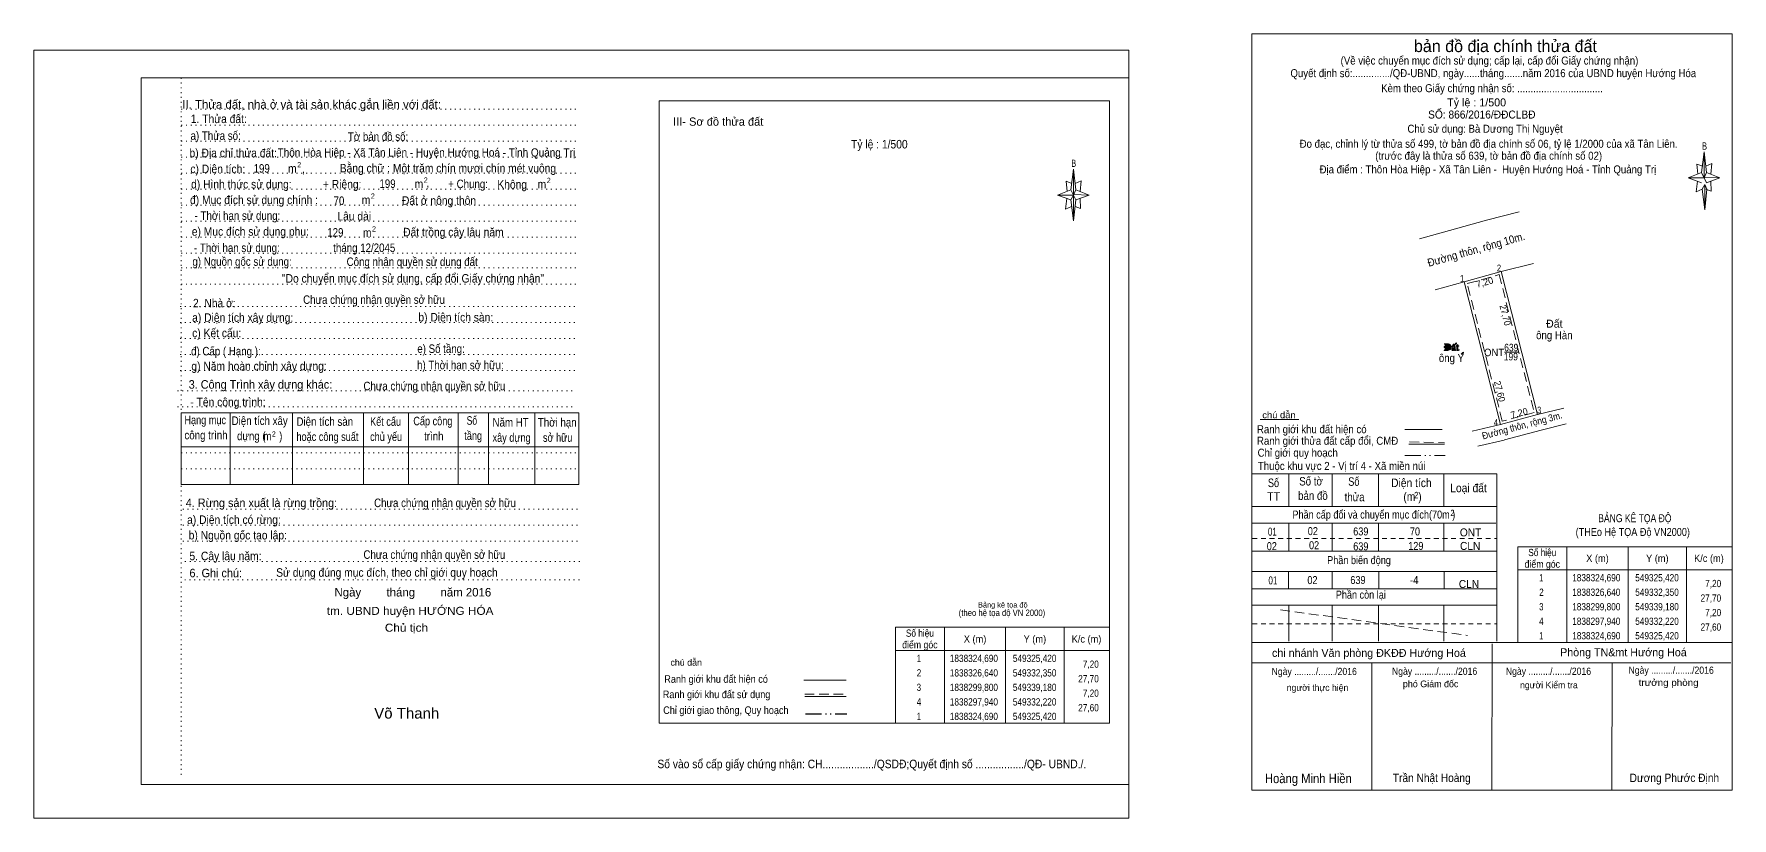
# Model space of a CAD drawing. Header units: metres. Extents: x 548831 to 549376, y 1838224 to 1838371.
# Drawn here: x 549057.4 to 549375.6, y 1838224.1 to 1838371.1 of the extents above; entities that cross this region are included whole.
import ezdxf
from ezdxf.enums import TextEntityAlignment as Align

# ---------------------------------------------------------------- set-up
doc = ezdxf.new("R2010")
doc.units = ezdxf.units.M
doc.header["$LTSCALE"] = 0.6
for name, pattern in [('DASH_DOUBLE_DOT', [9.2, 5, -1.2, 0.3, -1.2, 0.3, -1.2]), ('DOTTED', [1.5, 0.3, -1.2]), ('MEDIUM_DASHED', [4.5, 3, -1.5]), ('SHORT_DASHED', [2.7, 1.5, -1.2])]:
    doc.linetypes.add(name, pattern=pattern)
for name, color, linetype, lineweight in [('1', 7, 'DOTTED', 13), ('10', 7, 'Continuous', 13), ('18', 7, 'Continuous', 13), ('2', 7, 'Continuous', 13), ('20', 7, 'Continuous', 13), ('23', 7, 'Continuous', 13), ('6', 7, 'Continuous', 13), ('63', 7, 'Continuous', 13), ('7', 7, 'Continuous', 13)]:
    doc.layers.add(name, color=color, linetype=linetype, lineweight=lineweight)
for name, color, linetype in [('19', 7, 'Continuous'), ('21', 7, 'Continuous'), ('50', 7, 'Continuous'), ('9', 7, 'Continuous')]:
    doc.layers.add(name, color=color, linetype=linetype)

msp = doc.modelspace()

# ---------------------------------------------------------------- hatches: boundary and pattern name
at = {"layer": '63'}
for points in [[(549321.68, 1838311.81), (549322.2, 1838311.81), (549322.38, 1838311.82), (549322.54, 1838311.85), (549322.68, 1838311.9), (549322.79, 1838311.98), (549322.88, 1838312.07), (549322.94, 1838312.18), (549322.98, 1838312.3), (549322.99, 1838312.43), (549322.98, 1838312.58), (549322.94, 1838312.71), (549322.87, 1838312.82), (549322.78, 1838312.91), (549322.66, 1838312.97), (549322.52, 1838313.02), (549322.36, 1838313.05), (549322.18, 1838313.06), (549321.68, 1838313.06), (549321.72, 1838313.03), (549321.76, 1838313.03), (549321.82, 1838313), (549321.84, 1838312.97), (549321.85, 1838312.93), (549321.85, 1838312.52), (549321.68, 1838312.52), (549321.68, 1838312.38), (549321.85, 1838312.38), (549321.85, 1838311.96), (549321.84, 1838311.92), (549321.82, 1838311.88), (549321.76, 1838311.86), (549321.68, 1838311.85)], [(549322.04, 1838312.52), (549322.04, 1838312.92), (549322.04, 1838312.97), (549322.06, 1838313), (549322.15, 1838313.01), (549322.29, 1838313), (549322.41, 1838312.97), (549322.51, 1838312.93), (549322.6, 1838312.87), (549322.68, 1838312.78), (549322.73, 1838312.68), (549322.76, 1838312.57), (549322.78, 1838312.44), (549322.77, 1838312.32), (549322.73, 1838312.21), (549322.68, 1838312.11), (549322.61, 1838312.03), (549322.51, 1838311.97), (549322.41, 1838311.93), (549322.28, 1838311.9), (549322.13, 1838311.89), (549322.07, 1838311.91), (549322.05, 1838311.94), (549322.04, 1838311.98), (549322.04, 1838312.38), (549322.27, 1838312.38), (549322.27, 1838312.52)], [(549323.76, 1838311.96), (549323.76, 1838312.36), (549323.74, 1838312.51), (549323.7, 1838312.61), (549323.61, 1838312.66), (549323.48, 1838312.68), (549323.39, 1838312.67), (549323.31, 1838312.65), (549323.23, 1838312.6), (549323.18, 1838312.54), (549323.16, 1838312.48), (549323.18, 1838312.43), (549323.25, 1838312.41), (549323.31, 1838312.43), (549323.33, 1838312.48), (549323.33, 1838312.52), (549323.33, 1838312.55), (549323.34, 1838312.58), (549323.39, 1838312.62), (549323.46, 1838312.63), (549323.53, 1838312.61), (549323.57, 1838312.57), (549323.59, 1838312.49), (549323.6, 1838312.36), (549323.4, 1838312.29), (549323.21, 1838312.18), (549323.14, 1838312.1), (549323.12, 1838312), (549323.13, 1838311.96), (549323.14, 1838311.93), (549323.18, 1838311.87), (549323.25, 1838311.82), (549323.32, 1838311.81), (549323.39, 1838311.82), (549323.42, 1838311.83), (549323.46, 1838311.85), (549323.6, 1838311.94), (549323.61, 1838311.89), (549323.64, 1838311.85), (549323.69, 1838311.82), (549323.74, 1838311.81), (549323.83, 1838311.84), (549323.9, 1838311.9), (549323.9, 1838311.94), (549323.85, 1838311.91), (549323.8, 1838311.9), (549323.77, 1838311.92)], [(549323.28, 1838312.71), (549323.47, 1838312.91), (549323.66, 1838312.71), (549323.71, 1838312.71), (549323.52, 1838313.01), (549323.42, 1838313.01), (549323.23, 1838312.71)], [(549323.6, 1838312.33), (549323.6, 1838311.99), (549323.57, 1838311.96), (549323.52, 1838311.93), (549323.43, 1838311.91), (549323.37, 1838311.92), (549323.33, 1838311.95), (549323.3, 1838312), (549323.3, 1838312.07), (549323.3, 1838312.12), (549323.32, 1838312.17), (549323.35, 1838312.21), (549323.4, 1838312.25)], [(549323.72, 1838312.94), (549323.96, 1838313.08), (549323.99, 1838313.11), (549324.02, 1838313.16), (549324, 1838313.19), (549323.98, 1838313.21), (549323.93, 1838313.19), (549323.88, 1838313.16), (549323.66, 1838312.94)], [(549324.22, 1838312.63), (549324.41, 1838312.63), (549324.41, 1838312.68), (549324.22, 1838312.68), (549324.22, 1838312.95), (549324.13, 1838312.84), (549324.08, 1838312.78), (549324.05, 1838312.74), (549323.95, 1838312.65), (549323.94, 1838312.64), (549323.95, 1838312.63), (549323.97, 1838312.63), (549323.98, 1838312.63), (549324, 1838312.63), (549324.06, 1838312.63), (549324.06, 1838312.08), (549324.06, 1838311.95), (549324.09, 1838311.87), (549324.14, 1838311.82), (549324.21, 1838311.81), (549324.28, 1838311.82), (549324.35, 1838311.85), (549324.41, 1838311.89), (549324.47, 1838311.95), (549324.44, 1838311.97), (549324.41, 1838311.93), (549324.37, 1838311.91), (549324.33, 1838311.9), (549324.31, 1838311.89), (549324.26, 1838311.91), (549324.24, 1838311.95), (549324.22, 1838312.1)], [(549324.98, 1838311.1), (549325.25, 1838311.3), (549325.3, 1838311.33), (549325.32, 1838311.37), (549325.33, 1838311.4), (549325.32, 1838311.44), (549325.28, 1838311.47), (549325.22, 1838311.45), (549325.18, 1838311.41), (549325.17, 1838311.4), (549324.9, 1838311.1)]]:
    msp.add_hatch(color=256, dxfattribs=at).paths.add_polyline_path(points)

# ---------------------------------------------------------------- linework, layer by layer
at = {"layer": '1', "linetype": 'Continuous'}
for p, q in [((549077.48, 1838362.94), (549262.58, 1838362.94)), ((549077.48, 1838362.94), (549077.48, 1838230.44)), ((549262.58, 1838362.94), (549262.58, 1838230.44)), ((549077.48, 1838230.44), (549262.58, 1838230.44))]:
    msp.add_line(p, q, dxfattribs=at)
at = {"layer": '1'}
for p, q in [((549084.98, 1838362.94), (549084.98, 1838231.54)), ((549084.98, 1838357.04), (549159.53, 1838357.04)), ((549084.98, 1838354.04), (549159.53, 1838354.04)), ((549084.98, 1838351.04), (549159.53, 1838351.04)), ((549084.98, 1838348.04), (549159.53, 1838348.04)), ((549084.98, 1838345.04), (549159.53, 1838345.04)), ((549084.98, 1838342.04), (549159.53, 1838342.04)), ((549084.98, 1838339.04), (549159.53, 1838339.04)), ((549084.98, 1838336.04), (549159.53, 1838336.04)), ((549084.98, 1838333.04), (549159.53, 1838333.04)), ((549084.98, 1838330.04), (549159.53, 1838330.04)), ((549084.98, 1838327.28), (549159.53, 1838327.28)), ((549084.98, 1838324.24), (549159.53, 1838324.24)), ((549084.78, 1838320.04), (549159.33, 1838320.04)), ((549084.78, 1838317.04), (549159.33, 1838317.04)), ((549084.78, 1838314.04), (549159.33, 1838314.04)), ((549084.78, 1838311.04), (549159.33, 1838311.04)), ((549084.78, 1838308.04), (549159.33, 1838308.04)), ((549084.28, 1838304.24), (549158.83, 1838304.24)), ((549084.28, 1838301.24), (549158.83, 1838301.24)), ((549084.98, 1838292.64), (549159.53, 1838292.64)), ((549084.98, 1838289.64), (549159.53, 1838289.64)), ((549085.28, 1838282.04), (549159.83, 1838282.04)), ((549085.28, 1838279.04), (549159.83, 1838279.04)), ((549085.28, 1838276.04), (549159.83, 1838276.04)), ((549085.68, 1838272.24), (549160.23, 1838272.24)), ((549085.63, 1838268.78), (549160.18, 1838268.78))]:
    msp.add_line(p, q, dxfattribs=at)
at = {"layer": '1', "linetype": 'Continuous'}
msp.add_lwpolyline([(549057.38, 1838224.14), (549262.58, 1838224.14), (549262.58, 1838368.14), (549057.38, 1838368.14)], close=True, dxfattribs=at)
at = {"layer": '1', "linetype": 'MEDIUM_DASHED'}
msp.add_lwpolyline([(549326.02, 1838324.34), (549331.99, 1838326.02), (549338.57, 1838300.16), (549332.58, 1838298.55)], close=True, dxfattribs=at)
at = {"layer": '10'}
for p, q in [((549325.42, 1838324.69), (549332.22, 1838297.94)), ((549332.35, 1838326.64), (549339.18, 1838299.8)), ((549084.98, 1838300.14), (549159.53, 1838300.14)), ((549084.98, 1838300.14), (549084.98, 1838286.68)), ((549094.13, 1838300.14), (549094.13, 1838286.68)), ((549105.83, 1838300.14), (549105.83, 1838286.68)), ((549119.13, 1838300.14), (549119.13, 1838286.68)), ((549127.58, 1838300.14), (549127.58, 1838286.68)), ((549136.88, 1838300.14), (549136.88, 1838286.68)), ((549142.58, 1838300.14), (549142.58, 1838286.68)), ((549151.23, 1838300.14), (549151.23, 1838286.68)), ((549159.53, 1838300.14), (549159.53, 1838286.68)), ((549084.98, 1838293.74), (549159.53, 1838293.74)), ((549084.98, 1838286.68), (549159.53, 1838286.68))]:
    msp.add_line(p, q, dxfattribs=at)
at = {"layer": '18'}
for p, q in [((549317.08, 1838332.73), (549322.71, 1838334.32)), ((549332.35, 1838326.64), (549338.43, 1838328.13))]:
    msp.add_line(p, q, dxfattribs=at)
for points in [[(549322.71, 1838334.32), (549329.62, 1838336.26), (549335.75, 1838337.77)], [(549319.97, 1838323.16), (549325.42, 1838324.69), (549332.35, 1838326.64)]]:
    msp.add_lwpolyline(points, dxfattribs=at)
at = {"layer": '2'}
msp.add_lwpolyline([(549174.53, 1838358.64), (549258.98, 1838358.64), (549258.98, 1838241.94), (549174.53, 1838241.94)], close=True, dxfattribs=at)
at = {"layer": '20'}
for p, q in [((549251.74, 1838341.92), (549252.2, 1838345.82)), ((549251.74, 1838340.02), (549249.24, 1838340.92)), ((549252.64, 1838340.02), (549252.2, 1838336.12)), ((549252.64, 1838341.92), (549255.14, 1838340.92)), ((549253.44, 1838340.32), (549253.54, 1838338.42)), ((549253.54, 1838338.42), (549252.5, 1838338.82))]:
    msp.add_line(p, q, dxfattribs=at)
for points in [[(549251.9, 1838343.12), (549250.84, 1838343.52), (549251, 1838341.62)], [(549252.54, 1838343.12), (549253.64, 1838343.62), (549253.44, 1838341.62)], [(549252.2, 1838340.92), (549251.74, 1838341.92), (549249.24, 1838340.92)], [(549250.94, 1838340.32), (549250.74, 1838338.32), (549251.84, 1838338.82)], [(549252.2, 1838340.92), (549252.64, 1838340.02), (549255.14, 1838340.92)]]:
    msp.add_lwpolyline(points, dxfattribs=at)
for points in [[(549252.2, 1838345.82), (549252.64, 1838341.92), (549252.2, 1838340.92)], [(549252.2, 1838340.92), (549249.24, 1838340.92), (549251.74, 1838341.92), (549252.64, 1838340.02), (549255.14, 1838340.92), (549252.2, 1838341.02)], [(549252.2, 1838340.92), (549252.2, 1838336.12), (549251.7, 1838340.02)]]:
    msp.add_lwpolyline(points, close=True, dxfattribs=at)
at = {"layer": '23'}
msp.add_line((549327.98, 1838293.85), (549332.91, 1838295.02), dxfattribs=at)
for points in [[(549326.95, 1838296.68), (549332.22, 1838297.94), (549339.18, 1838299.8), (549344.1, 1838300.96)], [(549332.99, 1838295.04), (549339.84, 1838296.87), (549344.58, 1838298.02)]]:
    msp.add_lwpolyline(points, dxfattribs=at)
at = {"layer": '6'}
for p, q in [((549285.64, 1838229.35), (549285.64, 1838371.15)), ((549285.64, 1838229.35), (549285.64, 1838371.15)), ((549369.94, 1838345.15), (549370.44, 1838349.05)), ((549369.94, 1838345.15), (549370.44, 1838349.05)), ((549369.94, 1838343.25), (549367.44, 1838344.15)), ((549369.94, 1838343.25), (549367.44, 1838344.15)), ((549370.84, 1838345.15), (549373.34, 1838344.15)), ((549370.84, 1838345.15), (549373.34, 1838344.15)), ((549370.84, 1838343.25), (549373.34, 1838344.15)), ((549370.84, 1838343.25), (549373.34, 1838344.15)), ((549371.64, 1838343.55), (549371.74, 1838341.65)), ((549371.64, 1838343.55), (549371.74, 1838341.65)), ((549370.54, 1838342.95), (549370.94, 1838342.05)), ((549370.54, 1838342.95), (549370.94, 1838342.05)), ((549370.94, 1838342.05), (549370.54, 1838338.15)), ((549370.94, 1838342.05), (549370.54, 1838338.15)), ((549371.74, 1838341.65), (549370.74, 1838342.05)), ((549371.74, 1838341.65), (549370.74, 1838342.05)), ((549287.18, 1838298.89), (549294.42, 1838298.89)), ((549287.18, 1838298.89), (549294.42, 1838298.89)), ((549315.08, 1838294.21), (549321.76, 1838294.21)), ((549315.08, 1838294.21), (549321.76, 1838294.21)), ((549285.66, 1838288.69), (549331.56, 1838288.69)), ((549285.66, 1838288.69), (549331.56, 1838288.69)), ((549292.6, 1838288.69), (549292.6, 1838282.55)), ((549292.6, 1838288.69), (549292.6, 1838282.55)), ((549300.68, 1838288.69), (549300.68, 1838282.55)), ((549300.68, 1838288.69), (549300.68, 1838282.55)), ((549309.36, 1838288.69), (549309.36, 1838282.55)), ((549309.36, 1838288.69), (549309.36, 1838282.55)), ((549321.62, 1838288.69), (549321.62, 1838282.55)), ((549321.62, 1838288.69), (549321.62, 1838282.55)), ((549331.56, 1838288.69), (549331.56, 1838257.31)), ((549331.56, 1838288.69), (549331.56, 1838257.31)), ((549285.66, 1838282.55), (549331.56, 1838282.55)), ((549285.66, 1838282.55), (549331.56, 1838282.55)), ((549285.64, 1838279.43), (549331.38, 1838279.43)), ((549285.64, 1838279.43), (549331.38, 1838279.43)), ((549292.6, 1838279.43), (549292.6, 1838274.19)), ((549292.6, 1838279.43), (549292.6, 1838274.19)), ((549300.68, 1838279.43), (549300.68, 1838274.19)), ((549300.68, 1838279.43), (549300.68, 1838274.19)), ((549309.36, 1838279.43), (549309.36, 1838274.19)), ((549309.36, 1838279.43), (549309.36, 1838274.19)), ((549321.62, 1838279.43), (549321.62, 1838274.19)), ((549321.62, 1838279.43), (549321.62, 1838274.19)), ((549285.66, 1838274.19), (549331.44, 1838274.19)), ((549285.66, 1838274.19), (549331.44, 1838274.19)), ((549285.68, 1838270.37), (549331.56, 1838270.37)), ((549285.68, 1838270.37), (549331.56, 1838270.37)), ((549292.52, 1838270.37), (549292.52, 1838267.13)), ((549292.52, 1838270.37), (549292.52, 1838267.13)), ((549300.7, 1838270.37), (549300.7, 1838267.13)), ((549300.7, 1838270.37), (549300.7, 1838267.13)), ((549309.46, 1838270.37), (549309.46, 1838267.13)), ((549309.46, 1838270.37), (549309.46, 1838267.13)), ((549321.7, 1838270.37), (549321.7, 1838267.13)), ((549321.7, 1838270.37), (549321.7, 1838267.13)), ((549285.68, 1838267.13), (549331.56, 1838267.13)), ((549285.68, 1838267.13), (549331.56, 1838267.13)), ((549285.68, 1838264.05), (549331.56, 1838264.05)), ((549285.68, 1838264.05), (549331.56, 1838264.05)), ((549292.6, 1838264.05), (549292.6, 1838257.31)), ((549292.6, 1838264.05), (549292.6, 1838257.31)), ((549300.68, 1838264.05), (549300.68, 1838257.31)), ((549300.68, 1838264.05), (549300.68, 1838257.31)), ((549309.36, 1838264.05), (549309.36, 1838257.31)), ((549309.36, 1838264.05), (549309.36, 1838257.31)), ((549321.62, 1838264.05), (549321.62, 1838257.31)), ((549321.62, 1838264.05), (549321.62, 1838257.31)), ((549285.64, 1838257.05), (549375.64, 1838257.05)), ((549285.64, 1838257.05), (549375.64, 1838257.05)), ((549330.64, 1838229.33), (549330.66, 1838256.79)), ((549330.64, 1838229.33), (549330.66, 1838256.79)), ((549285.64, 1838253.25), (549375.44, 1838253.25)), ((549285.64, 1838253.25), (549375.44, 1838253.25)), ((549308.14, 1838229.35), (549308.16, 1838253.25)), ((549308.14, 1838229.35), (549308.16, 1838253.25)), ((549353.14, 1838229.31), (549353.16, 1838253.25)), ((549353.14, 1838229.31), (549353.16, 1838253.25)), ((549375.64, 1838229.35), (549285.64, 1838229.35)), ((549375.64, 1838229.35), (549285.64, 1838229.35))]:
    msp.add_line(p, q, dxfattribs=at)
at = {"layer": '6', "linetype": 'DASH_DOUBLE_DOT'}
msp.add_line((549314.34, 1838292.11), (549321.86, 1838292.11), dxfattribs=at)
msp.add_line((549314.34, 1838292.11), (549321.86, 1838292.11), dxfattribs=at)
at = {"layer": '6', "linetype": 'MEDIUM_DASHED'}
for p, q in [((549315.2, 1838294.65), (549321.74, 1838294.51)), ((549315.2, 1838294.65), (549321.74, 1838294.51)), ((549291, 1838263.19), (549326.06, 1838258.37)), ((549291, 1838263.19), (549326.06, 1838258.37))]:
    msp.add_line(p, q, dxfattribs=at)
at = {"layer": '6', "linetype": 'SHORT_DASHED'}
for p, q in [((549285.74, 1838276.57), (549331.56, 1838276.57)), ((549285.74, 1838276.57), (549331.56, 1838276.57)), ((549285.74, 1838260.55), (549331.52, 1838260.55)), ((549285.74, 1838260.55), (549331.52, 1838260.55))]:
    msp.add_line(p, q, dxfattribs=at)
at = {"layer": '6'}
for points in [[(549285.64, 1838371.15), (549375.64, 1838371.15), (549375.64, 1838229.35)], [(549285.64, 1838371.15), (549375.64, 1838371.15), (549375.64, 1838229.35)], [(549370.14, 1838346.35), (549369.04, 1838346.75), (549369.24, 1838344.85)], [(549370.14, 1838346.35), (549369.04, 1838346.75), (549369.24, 1838344.85)], [(549370.74, 1838346.35), (549371.84, 1838346.85), (549371.64, 1838344.85)], [(549370.74, 1838346.35), (549371.84, 1838346.85), (549371.64, 1838344.85)], [(549370.44, 1838344.15), (549369.94, 1838345.15), (549367.44, 1838344.15)], [(549370.44, 1838344.15), (549369.94, 1838345.15), (549367.44, 1838344.15)], [(549369.14, 1838343.55), (549368.94, 1838341.55), (549370.04, 1838342.05)], [(549369.14, 1838343.55), (549368.94, 1838341.55), (549370.04, 1838342.05)], [(549314.34, 1838296.97), (549319.6, 1838296.97), (549321.32, 1838296.97)], [(549314.34, 1838296.97), (549319.6, 1838296.97), (549321.32, 1838296.97)]]:
    msp.add_lwpolyline(points, dxfattribs=at)
for points in [[(549370.44, 1838349.05), (549370.84, 1838345.15), (549370.44, 1838344.15)], [(549370.44, 1838349.05), (549370.84, 1838345.15), (549370.44, 1838344.15)], [(549370.44, 1838344.15), (549367.44, 1838344.15), (549369.94, 1838345.15), (549370.84, 1838343.25), (549373.34, 1838344.15), (549370.44, 1838344.25)], [(549370.44, 1838344.15), (549367.44, 1838344.15), (549369.94, 1838345.15), (549370.84, 1838343.25), (549373.34, 1838344.15), (549370.44, 1838344.25)], [(549370.54, 1838342.95), (549370.54, 1838338.15), (549370.04, 1838342.05)], [(549370.54, 1838342.95), (549370.54, 1838338.15), (549370.04, 1838342.05)]]:
    msp.add_lwpolyline(points, close=True, dxfattribs=at)
at = {"layer": '63'}
for p, q in [((549333, 1838311.49), (549335.53, 1838311.49)), ((549344.68, 1838275.02), (549344.68, 1838257.06)), ((549356.16, 1838275.02), (549356.16, 1838257.06)), ((549367.11, 1838275.02), (549367.11, 1838257.06)), ((549335.49, 1838270.66), (549375.64, 1838270.66)), ((549228.02, 1838259.9), (549228.02, 1838241.94)), ((549239.5, 1838259.9), (549239.5, 1838241.94)), ((549250.45, 1838259.9), (549250.45, 1838241.94)), ((549218.83, 1838255.54), (549258.98, 1838255.54))]:
    msp.add_line(p, q, dxfattribs=at)
for points in [[(549321.68, 1838311.81), (549322.2, 1838311.81), (549322.38, 1838311.82), (549322.54, 1838311.85), (549322.68, 1838311.9), (549322.79, 1838311.98), (549322.88, 1838312.07), (549322.94, 1838312.18), (549322.98, 1838312.3), (549322.99, 1838312.43), (549322.98, 1838312.58), (549322.94, 1838312.71), (549322.87, 1838312.82), (549322.78, 1838312.91), (549322.66, 1838312.97), (549322.52, 1838313.02), (549322.36, 1838313.05), (549322.18, 1838313.06), (549321.68, 1838313.06), (549321.72, 1838313.03), (549321.76, 1838313.03), (549321.82, 1838313), (549321.84, 1838312.97), (549321.85, 1838312.93), (549321.85, 1838312.52), (549321.68, 1838312.52), (549321.68, 1838312.38), (549321.85, 1838312.38), (549321.85, 1838311.96), (549321.84, 1838311.92), (549321.82, 1838311.88), (549321.76, 1838311.86), (549321.68, 1838311.85)], [(549322.04, 1838312.52), (549322.04, 1838312.92), (549322.04, 1838312.97), (549322.06, 1838313), (549322.15, 1838313.01), (549322.29, 1838313), (549322.41, 1838312.97), (549322.51, 1838312.93), (549322.6, 1838312.87), (549322.68, 1838312.78), (549322.73, 1838312.68), (549322.76, 1838312.57), (549322.78, 1838312.44), (549322.77, 1838312.32), (549322.73, 1838312.21), (549322.68, 1838312.11), (549322.61, 1838312.03), (549322.51, 1838311.97), (549322.41, 1838311.93), (549322.28, 1838311.9), (549322.13, 1838311.89), (549322.07, 1838311.91), (549322.05, 1838311.94), (549322.04, 1838311.98), (549322.04, 1838312.38), (549322.27, 1838312.38), (549322.27, 1838312.52)], [(549323.76, 1838311.96), (549323.76, 1838312.36), (549323.74, 1838312.51), (549323.7, 1838312.61), (549323.61, 1838312.66), (549323.48, 1838312.68), (549323.39, 1838312.67), (549323.31, 1838312.65), (549323.23, 1838312.6), (549323.18, 1838312.54), (549323.16, 1838312.48), (549323.18, 1838312.43), (549323.25, 1838312.41), (549323.31, 1838312.43), (549323.33, 1838312.48), (549323.33, 1838312.52), (549323.33, 1838312.55), (549323.34, 1838312.58), (549323.39, 1838312.62), (549323.46, 1838312.63), (549323.53, 1838312.61), (549323.57, 1838312.57), (549323.59, 1838312.49), (549323.6, 1838312.36), (549323.4, 1838312.29), (549323.21, 1838312.18), (549323.14, 1838312.1), (549323.12, 1838312), (549323.13, 1838311.96), (549323.14, 1838311.93), (549323.18, 1838311.87), (549323.25, 1838311.82), (549323.32, 1838311.81), (549323.39, 1838311.82), (549323.42, 1838311.83), (549323.46, 1838311.85), (549323.6, 1838311.94), (549323.61, 1838311.89), (549323.64, 1838311.85), (549323.69, 1838311.82), (549323.74, 1838311.81), (549323.83, 1838311.84), (549323.9, 1838311.9), (549323.9, 1838311.94), (549323.85, 1838311.91), (549323.8, 1838311.9), (549323.77, 1838311.92)], [(549323.28, 1838312.71), (549323.47, 1838312.91), (549323.66, 1838312.71), (549323.71, 1838312.71), (549323.52, 1838313.01), (549323.42, 1838313.01), (549323.23, 1838312.71)], [(549323.6, 1838312.33), (549323.6, 1838311.99), (549323.57, 1838311.96), (549323.52, 1838311.93), (549323.43, 1838311.91), (549323.37, 1838311.92), (549323.33, 1838311.95), (549323.3, 1838312), (549323.3, 1838312.07), (549323.3, 1838312.12), (549323.32, 1838312.17), (549323.35, 1838312.21), (549323.4, 1838312.25)], [(549323.72, 1838312.94), (549323.96, 1838313.08), (549323.99, 1838313.11), (549324.02, 1838313.16), (549324, 1838313.19), (549323.98, 1838313.21), (549323.93, 1838313.19), (549323.88, 1838313.16), (549323.66, 1838312.94)], [(549324.22, 1838312.63), (549324.41, 1838312.63), (549324.41, 1838312.68), (549324.22, 1838312.68), (549324.22, 1838312.95), (549324.13, 1838312.84), (549324.08, 1838312.78), (549324.05, 1838312.74), (549323.95, 1838312.65), (549323.94, 1838312.64), (549323.95, 1838312.63), (549323.97, 1838312.63), (549323.98, 1838312.63), (549324, 1838312.63), (549324.06, 1838312.63), (549324.06, 1838312.08), (549324.06, 1838311.95), (549324.09, 1838311.87), (549324.14, 1838311.82), (549324.21, 1838311.81), (549324.28, 1838311.82), (549324.35, 1838311.85), (549324.41, 1838311.89), (549324.47, 1838311.95), (549324.44, 1838311.97), (549324.41, 1838311.93), (549324.37, 1838311.91), (549324.33, 1838311.9), (549324.31, 1838311.89), (549324.26, 1838311.91), (549324.24, 1838311.95), (549324.22, 1838312.1)], [(549324.98, 1838311.1), (549325.25, 1838311.3), (549325.3, 1838311.33), (549325.32, 1838311.37), (549325.33, 1838311.4), (549325.32, 1838311.44), (549325.28, 1838311.47), (549325.22, 1838311.45), (549325.18, 1838311.41), (549325.17, 1838311.4), (549324.9, 1838311.1)], [(549335.49, 1838275.02), (549375.64, 1838275.02), (549375.64, 1838257.06), (549335.49, 1838257.06)], [(549218.83, 1838259.9), (549258.98, 1838259.9), (549258.98, 1838241.94), (549218.83, 1838241.94)]]:
    msp.add_lwpolyline(points, close=True, dxfattribs=at)
at = {"layer": '7'}
for p, q in [((549201.7, 1838249.98), (549209.62, 1838249.98)), ((549201.83, 1838246.9), (549209.6, 1838246.9))]:
    msp.add_line(p, q, dxfattribs=at)
at = {"layer": '7', "linetype": 'MEDIUM_DASHED'}
msp.add_line((549201.83, 1838247.38), (549209.85, 1838247.38), dxfattribs=at)
at = {"layer": '7', "linetype": 'DASH_DOUBLE_DOT', "lineweight": 25}
msp.add_line((549202, 1838243.7), (549209.74, 1838243.7), dxfattribs=at)

# ---------------------------------------------------------------- texts
at = {"layer": '1'}
for s, width, p in [('ONT', 0.95, (549331.045, 1838310.74)), ('199', 0.85, (549334.185, 1838309.95)), ('639', 0.85, (549334.265, 1838311.66))]:
    msp.add_text(s, height=1.4, dxfattribs=dict(at, width=width)).set_placement(p, align=Align.CENTER)
at = {"layer": '10'}
msp.add_text('III- Sơ đồ thửa đất', height=1.55, dxfattribs=at).set_placement((549185.625, 1838353.94), align=Align.CENTER)
at = {"layer": '10', "width": 0.9}
for s, height, p in [('  Thôn Hòa Hiệp - Xã Tân Liên - Huyện Hướng Hoá - Tỉnh Quảng Trị', 1.55, (549130.415, 1838348.16)), ('Bằng chữ : Một trăm chín mươi chín mét vuông', 1.6, (549134.965, 1838345.19))]:
    msp.add_text(s, height=height, dxfattribs=at).set_placement(p, align=Align.CENTER)
at = {"layer": '19'}
for s, width, p in [('199', 0.85, (549122.13, 1838342.28)), ('70', 0.85, (549113.53, 1838339.08)), ('Lâu dài', 0.9, (549114.25, 1838336.18)), ('129', 0.85, (549112.35, 1838333.14)), ('tháng 12/2045', 0.85, (549113.47, 1838330.26))]:
    msp.add_text(s, height=1.6, dxfattribs=dict(at, width=width)).set_placement(p)
at = {"layer": '2'}
for s, p in [('II. Thửa đất, nhà ở và tài sản khác gắn liền với đất:', (549085.18, 1838357.14)), (',', (549107.61, 1838345.08)), (',', (549130.88, 1838342.44))]:
    msp.add_text(s, height=1.6, dxfattribs=at).set_placement(p)
for s, height, width, p in [('1. Thửa đất:', 1.6, 0.9, (549086.78, 1838354.44)), ('a) Thửa số:', 1.6, 0.85, (549086.73, 1838351.28)), ('Tờ bản đồ số:', 1.6, 0.85, (549116.22, 1838351.1)), ('c) Diện tích:', 1.6, 0.9, (549086.69, 1838345.05)), ('199', 1.6, 0.85, (549098.54, 1838345.14)), ('m', 1.6, 0.9, (549105.01, 1838345.13)), ('2', 1, 0.8, (549106.71, 1838346.13)), ('d) Hình thức sử dụng:', 1.6, 0.9, (549086.83, 1838342.18)), ('+ Riêng:', 1.6, 0.9, (549111.53, 1838342.18)), ('m', 1.6, 0.9, (549128.73, 1838342.24)), ('2', 1, 0.8, (549130.43, 1838343.24)), ('+ Chung:', 1.6, 0.85, (549135.03, 1838342.24)), ('Không', 1.6, 0.9, (549144.23, 1838342.14)), ('m', 1.6, 0.9, (549151.78, 1838342.18)), ('2', 1, 0.8, (549153.48, 1838343.18)), ('đ) Mục đích sử dụng chính : ', 1.6, 0.9, (549086.63, 1838339.24)), ('m', 1.6, 0.9, (549118.82, 1838339.24)), ('2', 1, 0.8, (549120.52, 1838340.24)), ('Đất ở nông thôn', 1.6, 0.9, (549126.35, 1838339.12)), ('- Thời hạn sử dụng: ', 1.6, 0.85, (549087.49, 1838336.29)), ('e) Mục đích sử dụng phụ: ', 1.6, 0.9, (549086.96, 1838333.32)), ('m', 1.6, 0.9, (549119.04, 1838333.1)), ('2', 1, 0.8, (549120.74, 1838334.1)), ('Đất trồng cây lâu năm', 1.6, 0.9, (549126.57, 1838333.2)), ('- Thời hạn sử dụng: ', 1.6, 0.85, (549087.38, 1838330.26)), ('g) Nguồn gốc sử dụng: ', 1.6, 0.85, (549087.08, 1838327.68)), ('2. Nhà ở:', 1.6, 0.9, (549087.18, 1838319.88)), ('a) Diện tích xây dựng:', 1.6, 0.9, (549087.03, 1838317.18)), ('b) Diện tích sàn:', 1.6, 0.9, (549129.43, 1838317.24)), ('c) Kết cấu:', 1.6, 0.9, (549087.03, 1838314.28)), ('đ) Cấp ( Hạng ):', 1.6, 0.85, (549086.83, 1838310.88)), ('e) Số tầng:', 1.6, 0.85, (549129.23, 1838311.34)), ('g) Năm hoàn chỉnh xây dựng:', 1.6, 0.9, (549086.88, 1838308.08)), ('h) Thời hạn sở hữu:', 1.6, 0.85, (549129.18, 1838308.28)), ('3. Công Trình xây dựng khác:', 1.6, 0.95, (549086.38, 1838304.64)), ('- Tên công trình:', 1.6, 0.9, (549086.68, 1838301.34)), ('Hạng mục', 1.6, 0.8, (549085.58, 1838297.98)), ('Diện tích xây', 1.6, 0.85, (549094.43, 1838297.84)), ('Diện tích sàn', 1.6, 0.85, (549106.58, 1838297.68)), ('Kết cấu', 1.6, 0.8, (549120.38, 1838297.68)), ('Cấp công', 1.6, 0.8, (549128.48, 1838297.78)), (' Số', 1.6, 0.75, (549138.03, 1838297.88)), ('Năm HT', 1.6, 0.85, (549143.33, 1838297.54)), ('Thời hạn', 1.6, 0.85, (549151.83, 1838297.54)), ('công trình', 1.6, 0.85, (549085.58, 1838295.14)), ('  dựng (     )', 1.6, 0.85, (549094.43, 1838294.98)), ('m', 1.6, 0.85, (549100.38, 1838294.94)), ('2', 1.007, 0.75, (549101.98, 1838295.64)), ('hoặc công suất', 1.6, 0.8, (549106.58, 1838294.84)), ('chủ yếu', 1.6, 0.8, (549120.38, 1838294.84)), ('    trình', 1.6, 0.85, (549128.48, 1838294.94)), ('tầng', 1.6, 0.8, (549138.03, 1838295.04)), ('xây dựng', 1.6, 0.8, (549143.33, 1838294.68)), ('  sở hữu', 1.6, 0.8, (549151.83, 1838294.68)), ('4. Rừng sản xuất là rừng trồng:', 1.6, 0.95, (549085.83, 1838282.44)), ('a) Diện tích có rừng:', 1.6, 0.9, (549086.08, 1838279.28)), ('b) Nguồn gốc tạo lập:', 1.6, 0.9, (549086.38, 1838276.38)), ('5. Cây lâu năm:', 1.6, 0.9, (549086.53, 1838272.48)), ('6. Ghi chú:', 1.6, 0.95, (549086.53, 1838269.28)), ('Số vào sổ cấp giấy chứng nhận: CH................../QSDĐ;Quyết định số ................./QĐ- UBND./.', 1.6, 0.9, (549174.23, 1838233.48))]:
    msp.add_text(s, height=height, dxfattribs=dict(at, width=width)).set_placement(p)
at = {"layer": '2', "width": 0.9}
msp.add_text('b) Địa chỉ thửa đất:', height=1.6, dxfattribs=at).set_placement((549094.725, 1838348.04), align=Align.CENTER)
at = {"layer": '20', "width": 0.75}
msp.add_text('B', height=1.378, dxfattribs=at).set_placement((549252.25, 1838346.22), align=Align.CENTER)
at = {"layer": '21'}
msp.add_text('Bảng kê tọa độ', height=1, dxfattribs=at).set_placement((549238.965, 1838263.61), align=Align.CENTER)
at = {"layer": '21', "width": 0.9}
msp.add_text('(theo hệ tọa độ VN 2000)', height=1.2, dxfattribs=at).set_placement((549238.805, 1838262.03), align=Align.CENTER)
at = {"layer": '50', "width": 0.9}
msp.add_text('Tỷ lệ : 1/500', height=1.6, dxfattribs=at).set_placement((549210.53, 1838349.68))
at = {"layer": '50'}
msp.add_text('Ngày        tháng        năm 2016', height=1.6, dxfattribs=at).set_placement((549128.395, 1838265.68), align=Align.CENTER)
for s, height, width, p in [('tm. UBND huyện HƯỚNG HÓA', 1.5, 1.1, (549127.88, 1838262.24)), (' Chủ tịch', 1.5, 1.1, (549126.885, 1838259.08)), ('Võ Thanh', 2, 1.05, (549127.24, 1838242.8))]:
    msp.add_text(s, height=height, dxfattribs=dict(at, width=width)).set_placement(p, align=Align.CENTER)
at = {"layer": '6'}
for s, height, p in [('bản đồ địa chính thửa đất', 2.25, (549333.17, 1838367.75)), ('bản đồ địa chính thửa đất', 2.25, (549333.17, 1838367.75)), ('Tỷ lệ : 1/500', 1.5, (549327.77, 1838357.57)), ('chi nhánh Văn phòng ĐKĐĐ Hướng Hoá', 1.5, (549307.585, 1838254.35)), ('chi nhánh Văn phòng ĐKĐĐ Hướng Hoá', 1.5, (549307.585, 1838254.35)), ('Phòng TN&mt Hướng Hoá', 1.5, (549355.28, 1838254.47)), ('Phòng TN&mt Hướng Hoá', 1.5, (549355.28, 1838254.47)), ('người thực hiện', 1.215, (549297.95, 1838247.99)), ('phó Giám đốc', 1.25, (549319.15, 1838248.67)), ('phó Giám đốc', 1.25, (549319.15, 1838248.67)), ('người Kiểm tra', 1.215, (549341.32, 1838248.47))]:
    msp.add_text(s, height=height, dxfattribs=at).set_placement(p, align=Align.CENTER)
for s, height, width, p in [('(Về việc chuyển mục đích sử dụng; cấp lại, cấp đổi Giấy chứng nhận)', 1.5, 0.9, (549330.18, 1838365.41)), ('Quyết định số:............../QĐ-UBND, ngày......tháng.......năm 2016 của UBND huyện Hướng Hóa', 1.5, 0.9, (549330.895, 1838363.05)), ('Quyết định số:............../QĐ-UBND, ngày......tháng.......năm 2016 của UBND huyện Hướng Hóa', 1.5, 0.9, (549330.895, 1838363.05)), ('Kèm theo Giấy chứng nhận số: ................................', 1.5, 0.9, (549330.65, 1838360.23)), ('SỐ: 866/2016/ĐĐCLBĐ', 1.5, 0.95, (549328.745, 1838355.29)), ('Chủ sử dụng: Bà Dương Thị Nguyệt', 1.5, 0.9, (549329.35, 1838352.63)), ('Đo đạc, chỉnh lý từ thửa số 499, tờ bản đồ địa chính số 06, tỷ lệ 1/2000 của xã Tân Liên.', 1.5, 0.9, (549330.02, 1838349.81)), ('B', 1.378, 0.75, (549370.49, 1838349.45)), ('B', 1.378, 0.75, (549370.49, 1838349.45)), ('Địa điểm : Thôn Hòa Hiệp - Xã Tân Liên -  Huyện Hướng Hoá - Tỉnh Quảng Trị ', 1.5, 0.9, (549330.13, 1838345.01)), ('(trước đây là thửa số 639, tờ bản đồ địa chính số 02)', 1.5, 0.9, (549330.03, 1838347.57)), ('chú dẫn', 1.25, 1.05, (549290.725, 1838299.09)), ('chú dẫn', 1.25, 1.05, (549290.725, 1838299.09)), ('Ranh giới khu đất hiện có ', 1.5, 0.9, (549297.125, 1838296.29)), ('Ranh giới thửa đất cấp đổi, CMĐ', 1.5, 0.9, (549299.84, 1838294.13)), ('Chỉ giới quy hoạch', 1.5, 0.9, (549294.24, 1838291.89)), ('Thuộc khu vực 2 - Vị trí 4 - Xã miền núi', 1.5, 0.9, (549302.475, 1838289.41)), ('Số', 1.6, 0.8, (549289.7, 1838286.19)), ('Số', 1.6, 0.8, (549289.7, 1838286.19)), ('Số tờ', 1.6, 0.85, (549296.73, 1838286.49)), ('Số tờ', 1.6, 0.85, (549296.73, 1838286.49)), ('Số', 1.6, 0.8, (549304.76, 1838286.43)), ('Số', 1.6, 0.8, (549304.76, 1838286.43)), ('Diện tích', 1.6, 0.9, (549315.54, 1838286.19)), ('Diện tích', 1.6, 0.9, (549315.54, 1838286.19)), ('Loại đất', 1.6, 0.9, (549326.25, 1838285.23)), ('Loại đất', 1.6, 0.9, (549326.25, 1838285.23)), ('TT', 1.6, 0.95, (549289.73, 1838283.63)), ('TT', 1.6, 0.95, (549289.73, 1838283.63)), ('bản đồ', 1.6, 0.85, (549297.09, 1838283.79)), ('bản đồ', 1.6, 0.85, (549297.09, 1838283.79)), ('thửa', 1.6, 0.85, (549304.895, 1838283.53)), ('thửa', 1.6, 0.85, (549304.895, 1838283.53)), ('(m )', 1.6, 0.9, (549315.755, 1838283.61)), ('(m )', 1.6, 0.9, (549315.755, 1838283.61)), ('Phần cấp đổi và chuyển mục đích(70m )', 1.5, 0.85, (549308.505, 1838280.29)), ('BẢNG KÊ TỌA ĐỘ', 1.5, 0.8, (549357.425, 1838279.61)), ('BẢNG KÊ TỌA ĐỘ', 1.5, 0.8, (549357.425, 1838279.61)), ('01', 1.5, 0.75, (549289.485, 1838277.09)), ('01', 1.5, 0.75, (549289.485, 1838277.09)), ('02', 1.5, 0.85, (549297.075, 1838277.19)), ('639', 1.5, 0.85, (549306.065, 1838277.13)), ('70', 1.5, 0.85, (549316.21, 1838277.13)), (' ONT', 1.5, 0.95, (549326.375, 1838276.95)), (' ONT', 1.5, 0.95, (549326.375, 1838276.95)), ('(THEo Hệ TỌA Độ VN2000)', 1.5, 0.85, (549357.04, 1838277.03)), ('(THEo Hệ TỌA Độ VN2000)', 1.5, 0.85, (549357.04, 1838277.03)), ('02', 1.5, 0.85, (549289.385, 1838274.37)), ('02', 1.5, 0.85, (549289.385, 1838274.37)), ('02', 1.5, 0.85, (549297.305, 1838274.54)), ('Phần biến động', 1.5, 0.85, (549305.73, 1838271.75)), ('Phần biến động', 1.5, 0.85, (549305.73, 1838271.75)), ('639', 1.5, 0.85, (549306.065, 1838274.33)), ('129', 1.5, 0.85, (549316.375, 1838274.41)), ('CLN', 1.5, 0.95, (549326.56, 1838274.41)), ('01', 1.5, 0.75, (549289.585, 1838267.95)), ('01', 1.5, 0.75, (549289.585, 1838267.95)), ('02', 1.5, 0.85, (549296.995, 1838268)), ('Phần còn lại', 1.5, 0.85, (549306.065, 1838265.27)), ('Phần còn lại', 1.5, 0.85, (549306.065, 1838265.27)), ('639', 1.5, 0.85, (549305.525, 1838268.02)), ('-4', 1.5, 0.9, (549316.07, 1838268.01)), ('CLN', 1.5, 0.95, (549326.34, 1838267.27)), ('Ngày ........./......./2016', 1.35, 0.9, (549297.33, 1838250.95)), ('Ngày ........./......./2016', 1.35, 0.9, (549297.33, 1838250.95)), ('Ngày ........./......./2016', 1.35, 0.9, (549319.89, 1838250.99)), ('Ngày ........./......./2016', 1.35, 0.9, (549319.89, 1838250.99)), ('Ngày ........./......./2016', 1.35, 0.9, (549341.23, 1838250.99)), ('Ngày ........./......./2016', 1.35, 0.9, (549341.23, 1838250.99)), ('Ngày ........./......./2016', 1.35, 0.9, (549364.23, 1838251.19)), ('Ngày ........./......./2016', 1.35, 0.9, (549364.23, 1838251.19)), (' trưởng phòng', 1.25, 1.1, (549363.5, 1838248.91)), (' trưởng phòng', 1.25, 1.1, (549363.5, 1838248.91)), ('Hoàng Minh Hiền', 1.75, 0.9, (549296.23, 1838230.69)), ('Trần Nhật Hoàng', 1.58, 0.9, (549319.365, 1838230.89)), ('Trần Nhật Hoàng', 1.58, 0.9, (549319.365, 1838230.89)), ('Dương Phước Định', 1.58, 0.9, (549364.83, 1838230.89)), ('Dương Phước Định', 1.58, 0.9, (549364.83, 1838230.89))]:
    msp.add_text(s, height=height, dxfattribs=dict(at, width=width)).set_placement(p, align=Align.CENTER)
at = {"layer": '63'}
for s, height, rotation, width, p in [('Đường thôn, rộng 10m.', 1.5, 15.716, 0.9, (549327.882, 1838330.037)), ('27,70', 1.25, 284.277, 0.95, (549332.527, 1838318.284)), ('27,60', 1.25, 284.263, 0.95, (549331.497, 1838303.994)), ('Đường thôn, rộng 3m.', 1.3, 14.962, 0.9, (549336.457, 1838297.117))]:
    msp.add_text(s, height=height, rotation=rotation, dxfattribs=dict(at, width=width)).set_placement(p, align=Align.CENTER)
for s, height, width, p in [(' 2', 1.25, 0.85, (549332.35, 1838326.64)), (' 1', 1.25, 0.75, (549325.42, 1838324.69)), (' 4', 1.25, 0.85, (549331.79, 1838297.7)), (' 3', 1.25, 0.8, (549339.88, 1838300)), ('7,20', 1.36, 0.85, (549373.61, 1838267.43)), ('27,70', 1.36, 0.85, (549373.61, 1838264.71)), ('27,60', 1.36, 0.85, (549373.61, 1838259.27)), ('7,20', 1.36, 0.85, (549373.61, 1838261.99)), ('27,70', 1.36, 0.85, (549256.96, 1838249.59)), ('7,20', 1.36, 0.85, (549256.96, 1838252.31)), ('7,20', 1.36, 0.85, (549256.96, 1838246.87)), ('27,60', 1.36, 0.85, (549256.96, 1838244.15))]:
    msp.add_text(s, height=height, dxfattribs=dict(at, width=width)).set_placement(p, align=Align.RIGHT)
for rotation, p in [(15.716, (549329.441, 1838323.998)), (14.962, (549335.909, 1838299.456))]:
    msp.add_text('7,20', height=1.25, rotation=rotation, dxfattribs=at).set_placement(p, align=Align.CENTER)
msp.add_text('Đất', height=1.5, dxfattribs=at).set_placement((549342.33, 1838316.08), align=Align.CENTER)
for s, height, width, p in [('ông Hàn', 1.5, 0.9, (549342.335, 1838313.92)), ('ông Y', 1.5, 0.9, (549323.055, 1838309.65)), ('2', 1.2, 0.8, (549316.465, 1838284.09)), ('2', 1.2, 0.8, (549323.245, 1838280.74)), ('Số hiệu', 1.36, 0.85, (549340.075, 1838273.25)), ('X (m)', 1.36, 0.95, (549350.42, 1838272.16)), ('Y (m)', 1.36, 0.95, (549361.635, 1838272.16)), ('K/c (m)', 1.36, 0.95, (549371.31, 1838272.16)), ('điểm góc', 1.36, 0.9, (549340.08, 1838271.08)), (' 1', 1.36, 0.75, (549339.695, 1838268.52)), ('1838324,690', 1.36, 0.85, (549350.2, 1838268.52)), ('549325,420', 1.36, 0.85, (549361.58, 1838268.52)), (' 2', 1.36, 0.85, (549339.7, 1838265.8)), ('1838326,640', 1.36, 0.85, (549350.2, 1838265.8)), ('549332,350', 1.36, 0.85, (549361.58, 1838265.8)), (' 3', 1.36, 0.8, (549339.695, 1838263.08)), ('1838299,800', 1.36, 0.85, (549350.2, 1838263.08)), ('549339,180', 1.36, 0.85, (549361.58, 1838263.08)), (' 4', 1.36, 0.85, (549339.695, 1838260.36)), ('1838297,940', 1.36, 0.85, (549350.2, 1838260.36)), ('549332,220', 1.36, 0.85, (549361.58, 1838260.36)), ('điểm góc', 1.36, 0.9, (549223.425, 1838255.96)), ('Số hiệu', 1.36, 0.85, (549223.42, 1838258.13)), ('X (m)', 1.36, 0.95, (549233.765, 1838257.04)), ('Y (m)', 1.36, 0.95, (549244.98, 1838257.04)), ('K/c (m)', 1.36, 0.95, (549254.655, 1838257.04)), (' 1', 1.36, 0.75, (549339.695, 1838257.64)), ('1838324,690', 1.36, 0.85, (549350.2, 1838257.64)), ('549325,420', 1.36, 0.85, (549361.58, 1838257.64)), (' 1', 1.36, 0.75, (549223.035, 1838253.4)), ('1838324,690', 1.36, 0.85, (549233.545, 1838253.4)), ('549325,420', 1.36, 0.85, (549244.93, 1838253.4)), (' 2', 1.36, 0.85, (549223.04, 1838250.68)), ('1838326,640', 1.36, 0.85, (549233.545, 1838250.68)), ('549332,350', 1.36, 0.85, (549244.93, 1838250.68)), (' 3', 1.36, 0.8, (549223.035, 1838247.96)), ('1838299,800', 1.36, 0.85, (549233.545, 1838247.96)), ('549339,180', 1.36, 0.85, (549244.93, 1838247.96)), (' 4', 1.36, 0.85, (549223.035, 1838245.24)), ('1838297,940', 1.36, 0.85, (549233.545, 1838245.24)), ('549332,220', 1.36, 0.85, (549244.93, 1838245.24)), (' 1', 1.36, 0.75, (549223.035, 1838242.52)), ('1838324,690', 1.36, 0.85, (549233.545, 1838242.52)), ('549325,420', 1.36, 0.85, (549244.93, 1838242.52))]:
    msp.add_text(s, height=height, dxfattribs=dict(at, width=width)).set_placement(p, align=Align.CENTER)
at = {"layer": '7'}
for s, height, width, p in [('chú dẫn', 1.181, 1.05, (549179.625, 1838252.72)), ('Ranh giới khu đất hiện có ', 1.417, 0.9, (549185.465, 1838249.5)), ('Ranh giới khu đất sử dụng', 1.415, 0.9, (549185.315, 1838246.62)), ('Chỉ giới giao thông, Quy hoạch', 1.417, 0.9, (549187.06, 1838243.66))]:
    msp.add_text(s, height=height, dxfattribs=dict(at, width=width)).set_placement(p, align=Align.CENTER)
at = {"layer": '9'}
for s, width, p in [('Công nhận quyền sử dụng đất ', 0.85, (549115.98, 1838327.64)), ('"Do chuyển mục đích sử dụng, cấp đổi Giấy chứng nhận"', 0.9, (549103.86, 1838324.52)), ('Chưa chứng nhận quyền sở hữu', 0.85, (549107.83, 1838320.54)), ('Chưa chứng nhận quyền sở hữu', 0.85, (549119.13, 1838304.34)), ('Chưa chứng nhận quyền sở hữu', 0.85, (549121.13, 1838282.44)), ('Chưa chứng nhận quyền sở hữu', 0.85, (549119.13, 1838272.74)), ('Sử dụng đúng mục đích, theo chỉ giới quy hoạch', 0.9, (549102.78, 1838269.38))]:
    msp.add_text(s, height=1.6, dxfattribs=dict(at, width=width)).set_placement(p)

doc.saveas('drawing.dxf')
